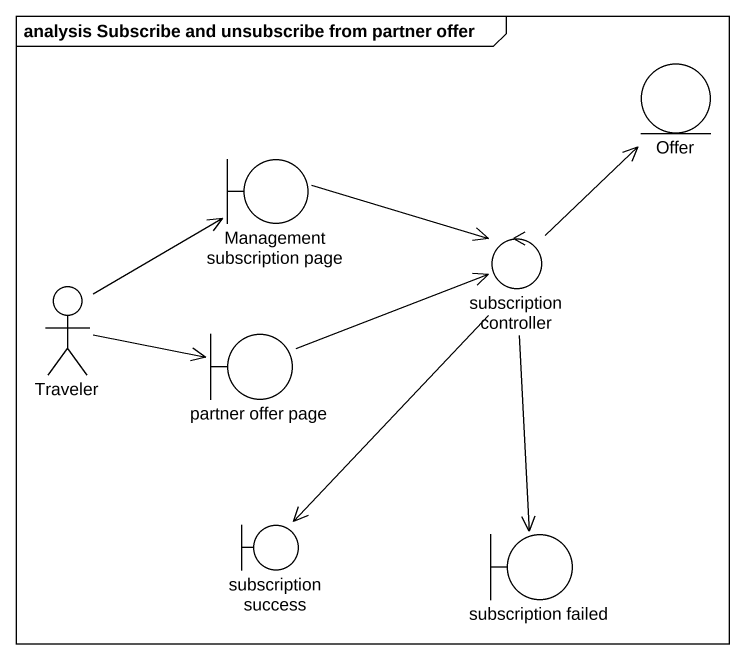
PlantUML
@startuml
mainframe analysis Subscribe and unsubscribe from partner offer
entity Offer
boundary "Management subscription page" as Management_subscription_page
actor Traveler
control "subscription controller" as subscription_controller
boundary "partner offer page" as partner_offer_page
boundary "subscription success" as subscription_success
boundary "subscription failed" as subscription_failed
Management_subscription_page -right-> subscription_controller
Traveler -up-> Management_subscription_page
Traveler -right-> partner_offer_page
subscription_controller -up-> Offer
subscription_controller --> subscription_success
subscription_controller --> subscription_failed
partner_offer_page -right-> subscription_controller
@enduml
